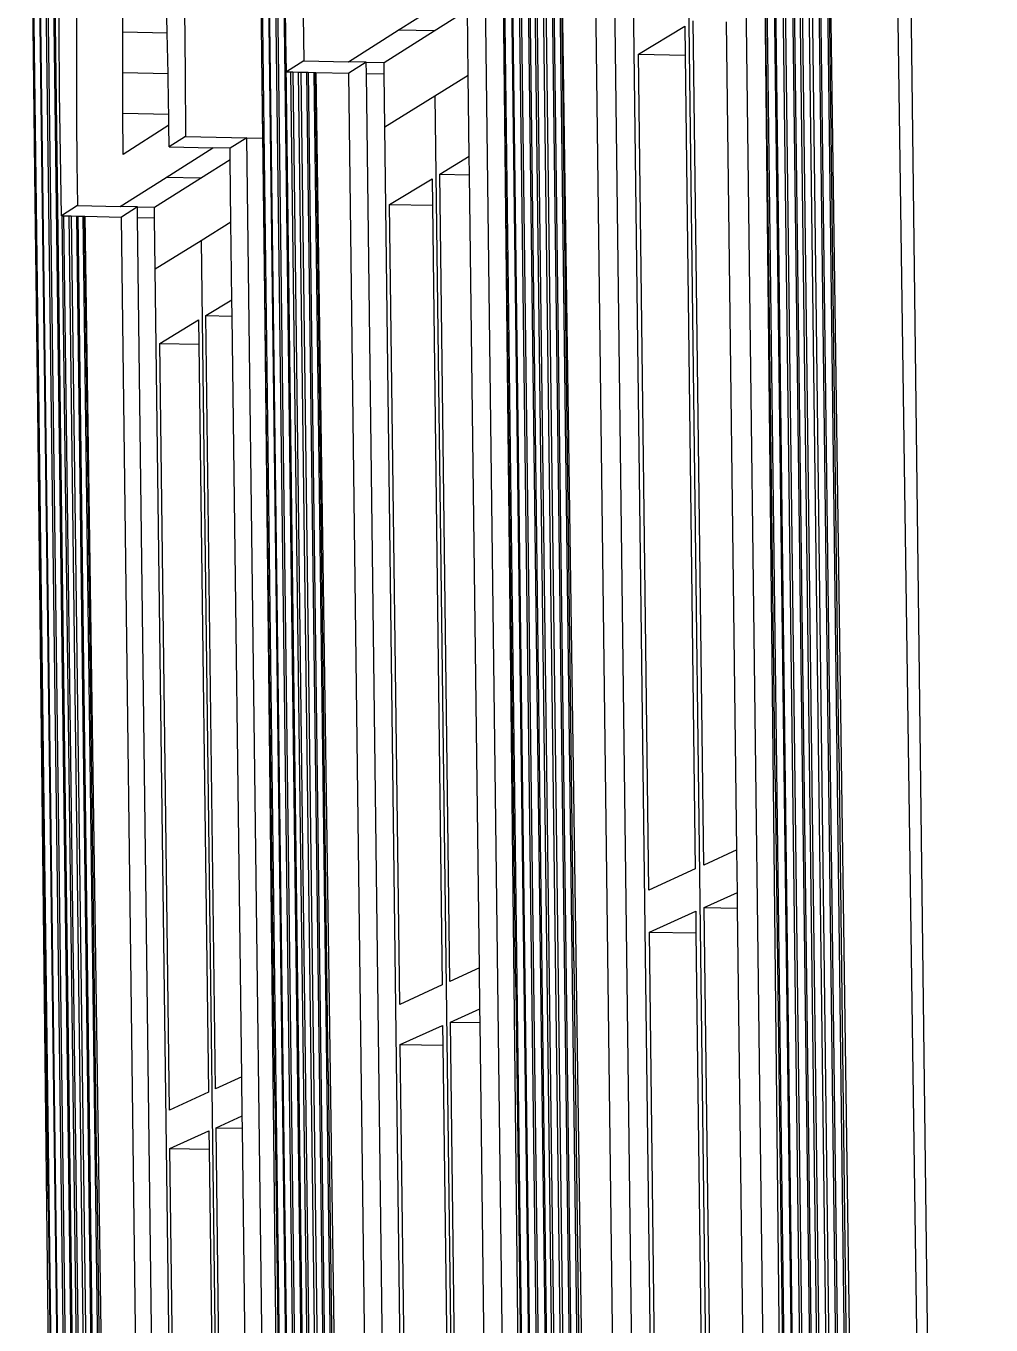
# Model space of a CAD drawing. Extents: x -106 to 80, y -44 to 65.
# Drawn here: x -95.716 to -92.235, y 15.389 to 20.075 of the extents above; entities that cross this region are included whole.
import ezdxf

# ---------------------------------------------------------------- set-up
doc = ezdxf.new("R2010")
doc.units = 0
doc.layers.get('0').update_dxf_attribs({"linetype": 'CONTINUOUS'})

msp = doc.modelspace()

# ---------------------------------------------------------------- linework, layer by layer
for p, q in [((-92.6322, 28.8829), (-92.2354, -3.3)), ((-92.9049, 24.6157), (-92.6868, 6.9922)), ((-92.661, 6.9923), (-92.879, 24.6149)), ((-92.971, 24.5625), (-92.7534, 6.9935)), ((-92.7278, 6.9935), (-92.9453, 24.5617)), ((-92.9357, 24.5909), (-92.7178, 6.9928)), ((-92.6921, 6.9928), (-92.9099, 24.5901)), ((-92.8134, 6.9946), (-93.0305, 24.5146)), ((-93.0049, 24.5139), (-92.7879, 6.9946)), ((-92.7805, 6.994), (-92.9979, 24.5409)), ((-92.7608, 6.994), (-92.9781, 24.5403)), ((-92.8793, 6.9958), (-93.0959, 24.4621)), ((-93.0705, 24.4613), (-92.8539, 6.9958)), ((-92.8487, 6.9952), (-93.0655, 24.4865)), ((-93.04, 24.4858), (-92.8232, 6.9953)), ((-93.8467, 13.6502), (-93.9679, 23.3342)), ((-93.8167, 13.6593), (-93.9381, 23.3576)), ((-93.9067, 13.6318), (-94.0276, 23.2874)), ((-93.8788, 13.6404), (-93.9999, 23.3092)), ((-93.9766, 23.3085), (-93.8556, 13.6474)), ((-93.9445, 23.3336), (-93.8234, 13.6573)), ((-94.0044, 23.2868), (-93.8836, 13.6389)), ((-94.8657, 19.9734), (-94.9005, 22.7312)), ((-94.7516, 13.3737), (-94.8686, 22.6313)), ((-94.7221, 13.3827), (-94.8393, 22.6542)), ((-94.8179, 22.6537), (-94.7009, 13.3892)), ((-94.7771, 13.3659), (-94.894, 22.6114)), ((-94.8727, 22.6108), (-94.756, 13.3724)), ((-94.8473, 22.6307), (-94.7304, 13.3802)), ((-95.6827, 19.4429), (-95.7164, 22.0856)), ((-95.5218, 13.1385), (-95.6351, 22.0287)), ((-95.574, 13.1225), (-95.687, 21.988)), ((-95.6674, 21.9875), (-95.5545, 13.1285)), ((-95.547, 13.1308), (-95.6601, 22.009)), ((-95.6405, 22.0085), (-95.5274, 13.1367)), ((-95.5974, 13.1153), (-95.7104, 21.9697)), ((-95.6908, 21.9692), (-95.578, 13.1213)), ((-92.8363, 21.6841), (-92.7311, 14.2854)), ((-92.4878, 14.2825), (-92.5929, 21.6781)), ((-93.0137, 17.3596), (-93.0658, 21.5315)), ((-93.0137, 17.3596), (-93.0655, 21.5314)), ((-93.0387, 13.7669), (-93.1261, 20.8068)), ((-93.0581, 20.8052), (-92.9883, 14.2034)), ((-93.9494, 16.6076), (-93.9988, 20.5314)), ((-93.9494, 16.6076), (-93.9985, 20.5314)), ((-93.7988, 13.6648), (-93.8839, 20.471)), ((-93.8772, 20.4709), (-93.792, 13.6669)), ((-93.7687, 13.674), (-93.8537, 20.4703)), ((-93.8446, 20.4701), (-93.7596, 13.6768)), ((-93.7362, 13.6839), (-93.8211, 20.4696)), ((-93.8162, 20.4695), (-93.7313, 13.6854)), ((-93.7079, 13.6926), (-93.7926, 20.469)), ((-93.7738, 19.4085), (-93.787, 20.4688)), ((-93.7736, 19.4085), (-93.7867, 20.4688)), ((-93.7864, 20.4688), (-93.6897, 13.711)), ((-93.5806, 13.7315), (-93.6646, 20.4661)), ((-93.5118, 13.7525), (-93.5955, 20.4645)), ((-93.3288, 20.3875), (-93.2465, 13.7692)), ((-92.7845, 17.4668), (-92.8201, 20.3454)), ((-92.7845, 17.4668), (-92.8199, 20.3454)), ((-95.597, 20.0582), (-95.598, 20.2811)), ((-93.4451, 13.7714), (-93.526, 20.2655)), ((-95.5332, 20.1954), (-95.5341, 20.0441)), ((-95.3671, 20.052), (-95.3661, 20.196)), ((-93.9764, 13.6105), (-94.0593, 20.2164)), ((-93.9954, 20.215), (-93.9247, 13.6391)), ((-94.3735, 20.06), (-94.1902, 20.1764)), ((-95.207, 20.0485), (-95.2083, 20.1076)), ((-95.1447, 20.1337), (-95.1421, 19.9049)), ((-94.7786, 20.0319), (-94.7806, 20.1407)), ((-94.7161, 20.111), (-94.7142, 19.9492)), ((-94.2438, 20.0572), (-94.1242, 20.1326)), ((-94.1213, 19.8971), (-94.1242, 20.1326)), ((-95.5949, 19.8347), (-95.597, 20.0582)), ((-94.5535, 19.9457), (-94.3735, 20.06)), ((-94.4249, 19.9429), (-94.2438, 20.0572)), ((-94.2438, 20.0572), (-94.3735, 20.06)), ((-93.5072, 19.9732), (-93.3403, 20.0741)), ((-93.3403, 20.0741), (-93.339, 19.9696)), ((-93.2718, 17.0481), (-93.3097, 20.0926)), ((-93.1523, 17.1029), (-93.1894, 20.0899)), ((-95.5341, 20.0441), (-95.5342, 19.8909)), ((-95.3674, 19.9061), (-95.3671, 20.052)), ((-95.207, 20.0485), (-95.3671, 20.052)), ((-95.2048, 19.9525), (-95.207, 20.0485)), ((-94.6947, 13.3911), (-94.7786, 20.0319)), ((-94.7763, 19.9095), (-94.7786, 20.0319)), ((-94.8657, 19.9734), (-94.8659, 19.9734)), ((-94.8182, 16.2171), (-94.8659, 19.9734)), ((-94.8626, 19.6704), (-94.8659, 19.9734)), ((-94.8182, 16.2171), (-94.8657, 19.9734)), ((-93.4696, 16.9574), (-93.5072, 19.9732)), ((-93.5072, 19.9732), (-93.339, 19.9696)), ((-93.339, 19.9696), (-93.3025, 17.034)), ((-95.2039, 19.9025), (-95.2048, 19.9525)), ((-94.7142, 19.9492), (-94.7763, 19.9095)), ((-94.7142, 19.9492), (-94.5535, 19.9457)), ((-94.4892, 19.9443), (-94.5535, 19.9457)), ((-94.4892, 19.9443), (-94.5519, 19.9046)), ((-94.4892, 19.9443), (-94.4249, 19.9429)), ((-94.4887, 19.9033), (-94.4892, 19.9443)), ((-94.4244, 19.9019), (-94.4249, 19.9429)), ((-95.5342, 19.8909), (-95.5337, 19.7365)), ((-95.2039, 19.9025), (-95.3674, 19.9061)), ((-95.3671, 19.7587), (-95.3674, 19.9061)), ((-95.202, 19.7958), (-95.2039, 19.9025)), ((-95.1421, 19.9049), (-95.1405, 19.6763)), ((-94.7763, 19.9095), (-94.7605, 19.9091)), ((-94.6783, 13.3961), (-94.7605, 19.9091)), ((-94.7605, 19.9091), (-94.7543, 19.909)), ((-94.7543, 19.909), (-94.6721, 13.398)), ((-94.7543, 19.909), (-94.7328, 19.9085)), ((-94.6507, 13.4046), (-94.7328, 19.9085)), ((-94.7328, 19.9085), (-94.7245, 19.9084)), ((-94.7245, 19.9084), (-94.6424, 13.4071)), ((-94.7245, 19.9084), (-94.7029, 19.9079)), ((-94.621, 13.4136), (-94.7029, 19.9079)), ((-94.7029, 19.9079), (-94.6985, 19.9078)), ((-94.6985, 19.9078), (-94.6165, 13.415)), ((-94.6985, 19.9078), (-94.6768, 19.9073)), ((-94.595, 13.4216), (-94.6768, 19.9073)), ((-94.6768, 19.9073), (-94.6718, 19.9072)), ((-94.659, 18.8934), (-94.6718, 19.9072)), ((-94.6718, 19.9072), (-94.6715, 19.9072)), ((-94.6588, 18.8934), (-94.6715, 19.9072)), ((-94.6715, 19.9072), (-94.6712, 19.9072)), ((-94.6712, 19.9072), (-94.5519, 19.9046)), ((-94.6712, 19.9072), (-94.5785, 13.4414)), ((-94.4707, 13.4595), (-94.5519, 19.9046)), ((-94.4887, 19.9033), (-94.4244, 19.9019)), ((-94.4078, 13.4788), (-94.4887, 19.9033)), ((-94.422, 19.711), (-94.4244, 19.9019)), ((-94.2415, 19.8227), (-94.1213, 19.8971)), ((-94.1176, 19.6044), (-94.1213, 19.8971)), ((-95.5918, 19.6116), (-95.5949, 19.8347)), ((-94.422, 19.711), (-94.2415, 19.8227)), ((-94.2415, 19.8227), (-94.1619, 13.4886)), ((-95.2015, 19.7552), (-95.202, 19.7958)), ((-95.5337, 19.7365), (-95.5325, 19.5815)), ((-95.3661, 19.6106), (-95.3671, 19.7587)), ((-95.2015, 19.7552), (-95.3671, 19.7587)), ((-95.201, 19.7171), (-95.2015, 19.7552)), ((-95.201, 19.7171), (-95.3661, 19.6106)), ((-95.1999, 19.6383), (-95.201, 19.7171)), ((-94.3437, 13.4905), (-94.422, 19.711)), ((-95.2111, 19.5282), (-95.043, 19.635)), ((-95.1405, 19.6763), (-95.1999, 19.6383)), ((-95.1999, 19.6383), (-95.043, 19.635)), ((-95.1405, 19.6763), (-94.9202, 19.6716)), ((-94.9802, 19.6336), (-95.043, 19.635)), ((-94.9202, 19.6716), (-94.9802, 19.6336)), ((-94.9797, 19.5931), (-94.9802, 19.6336)), ((-94.8401, 13.3467), (-94.9202, 19.6716)), ((-94.9202, 19.6716), (-94.8626, 19.6704)), ((-94.8626, 19.6704), (-94.7937, 13.3755)), ((-95.5877, 19.39), (-95.5918, 19.6116)), ((-95.0867, 19.5256), (-94.9797, 19.5931)), ((-94.9769, 19.3676), (-94.9797, 19.5931)), ((-94.2238, 19.5402), (-94.1176, 19.6044)), ((-94.1168, 19.538), (-94.1176, 19.6044)), ((-95.5325, 19.5815), (-95.5307, 19.4265)), ((-94.1872, 16.6283), (-94.2238, 19.5402)), ((-94.2238, 19.5402), (-94.1168, 19.538)), ((-95.3764, 19.4233), (-95.2111, 19.5282)), ((-95.253, 19.4207), (-95.0867, 19.5256)), ((-95.0867, 19.5256), (-95.2111, 19.5282)), ((-94.4046, 19.431), (-94.2518, 19.5233)), ((-94.2518, 19.5233), (-94.2506, 19.4278)), ((-94.0809, 16.6771), (-94.1168, 19.538)), ((-95.6827, 19.4429), (-95.683, 19.4429)), ((-95.6368, 15.8446), (-95.683, 19.4429)), ((-95.683, 19.4429), (-95.6126, 13.1224)), ((-95.6368, 15.8446), (-95.6827, 19.4429)), ((-95.5307, 19.4265), (-95.5877, 19.39)), ((-95.5307, 19.4265), (-95.3764, 19.4233)), ((-95.3147, 19.422), (-95.3764, 19.4233)), ((-95.3147, 19.422), (-95.3723, 19.3855)), ((-95.3147, 19.422), (-95.253, 19.4207)), ((-95.3142, 19.3843), (-95.3147, 19.422)), ((-95.2525, 19.3831), (-95.253, 19.4207)), ((-94.3683, 16.5453), (-94.4046, 19.431)), ((-94.4046, 19.431), (-94.2506, 19.4278)), ((-94.2506, 19.4278), (-94.2153, 16.6155)), ((-93.7736, 19.4085), (-93.7738, 19.4085)), ((-93.7399, 16.7023), (-93.7738, 19.4085)), ((-93.7399, 16.7023), (-93.7736, 19.4085)), ((-95.5877, 19.39), (-95.5863, 19.39)), ((-95.5067, 13.1431), (-95.5863, 19.39)), ((-95.5863, 19.39), (-95.5806, 19.3898)), ((-95.5806, 19.3898), (-95.5011, 13.1448)), ((-95.5806, 19.3898), (-95.5609, 19.3894)), ((-95.4814, 13.1508), (-95.5609, 19.3894)), ((-95.5609, 19.3894), (-95.5533, 19.3893)), ((-95.5533, 19.3893), (-95.4738, 13.1531)), ((-95.5533, 19.3893), (-95.5335, 19.3889)), ((-95.4542, 13.1591), (-95.5335, 19.3889)), ((-95.5335, 19.3889), (-95.5294, 19.3888)), ((-95.5294, 19.3888), (-95.4501, 13.1604)), ((-95.5294, 19.3888), (-95.5096, 19.3884)), ((-95.4303, 13.1664), (-95.5096, 19.3884)), ((-95.5096, 19.3884), (-95.5049, 19.3883)), ((-95.4924, 18.4037), (-95.5049, 19.3883)), ((-95.5049, 19.3883), (-95.5046, 19.3883)), ((-95.4922, 18.4037), (-95.5046, 19.3883)), ((-95.5046, 19.3883), (-95.5044, 19.3883)), ((-95.5044, 19.3883), (-95.3723, 19.3855)), ((-95.5044, 19.3883), (-95.4151, 13.1829)), ((-95.2938, 13.2081), (-95.3723, 19.3855)), ((-95.3142, 19.3843), (-95.2525, 19.3831)), ((-95.236, 13.2258), (-95.3142, 19.3843)), ((-95.2502, 19.1984), (-95.2525, 19.3831)), ((-95.0845, 19.301), (-94.9769, 19.3676)), ((-94.9733, 19.0873), (-94.9769, 19.3676)), ((-95.2502, 19.1984), (-95.0845, 19.301)), ((-95.0845, 19.301), (-95.0075, 13.2297)), ((-95.1744, 13.2314), (-95.2502, 19.1984)), ((-95.0681, 19.0301), (-94.9733, 19.0873)), ((-94.9726, 19.0281), (-94.9733, 19.0873)), ((-95.0327, 16.2407), (-95.0681, 19.0301)), ((-95.0681, 19.0301), (-94.9726, 19.0281)), ((-94.9378, 16.2842), (-94.9726, 19.0281)), ((-95.234, 18.9298), (-95.0938, 19.0145)), ((-95.0938, 19.0145), (-95.0927, 18.9269)), ((-95.1989, 16.1644), (-95.234, 18.9298)), ((-95.234, 18.9298), (-95.0927, 18.9269)), ((-95.0927, 18.9269), (-95.0585, 16.2288)), ((-94.6588, 18.8934), (-94.659, 18.8934)), ((-94.6263, 16.3039), (-94.659, 18.8934)), ((-94.6263, 16.3039), (-94.6588, 18.8934)), ((-95.4922, 18.4037), (-95.4924, 18.4037)), ((-95.4608, 15.9242), (-95.4924, 18.4037)), ((-95.4608, 15.9242), (-95.4922, 18.4037)), ((-92.7845, 17.4668), (-92.6549, 6.9916)), ((-93.0137, 17.3596), (-92.8852, 6.9959)), ((-93.1523, 17.1029), (-93.2718, 17.0481)), ((-93.1504, 16.949), (-93.1523, 17.1029)), ((-93.3025, 17.034), (-93.4696, 16.9574)), ((-93.2699, 16.895), (-93.1504, 16.949)), ((-93.1497, 16.8931), (-93.1504, 16.949)), ((-93.4677, 16.8058), (-93.3006, 16.8812)), ((-93.3006, 16.8812), (-93.2996, 16.803)), ((-93.2315, 13.8058), (-93.2699, 16.895)), ((-93.2699, 16.895), (-93.1497, 16.8931)), ((-93.1118, 13.8422), (-93.1497, 16.8931)), ((-93.4677, 16.8058), (-93.2996, 16.803)), ((-93.4299, 13.7712), (-93.4677, 16.8058)), ((-93.2996, 16.803), (-93.2622, 13.7965)), ((-93.7399, 16.7023), (-93.7023, 13.6943)), ((-94.0809, 16.6771), (-94.1872, 16.6283)), ((-94.079, 16.5299), (-94.0809, 16.6771)), ((-94.2153, 16.6155), (-94.3683, 16.5453)), ((-93.9494, 16.6076), (-93.9121, 13.6302)), ((-94.1854, 16.4819), (-94.079, 16.5299)), ((-94.0784, 16.4802), (-94.079, 16.5299)), ((-94.3665, 16.4002), (-94.2135, 16.4693)), ((-94.2135, 16.4693), (-94.2126, 16.3978)), ((-94.1483, 13.5272), (-94.1854, 16.4819)), ((-94.1854, 16.4819), (-94.0784, 16.4802)), ((-94.0418, 13.5595), (-94.0784, 16.4802)), ((-94.3665, 16.4002), (-94.2126, 16.3978)), ((-94.3298, 13.4904), (-94.3665, 16.4002)), ((-94.2126, 16.3978), (-94.1764, 13.5186)), ((-94.9378, 16.2842), (-95.0327, 16.2407)), ((-94.936, 16.1432), (-94.9378, 16.2842)), ((-94.6263, 16.3039), (-94.5899, 13.4231)), ((-95.0585, 16.2288), (-95.1989, 16.1644)), ((-94.8182, 16.2171), (-94.7821, 13.3644)), ((-95.0309, 16.1004), (-94.936, 16.1432)), ((-94.9355, 16.099), (-94.936, 16.1432)), ((-95.1972, 16.0254), (-95.0567, 16.0888)), ((-95.0567, 16.0888), (-95.0559, 16.0233)), ((-94.9951, 13.2698), (-95.0309, 16.1004)), ((-95.0309, 16.1004), (-94.9355, 16.099)), ((-94.9, 13.2987), (-94.9355, 16.099)), ((-95.1972, 16.0254), (-95.0559, 16.0233)), ((-95.1617, 13.2313), (-95.1972, 16.0254)), ((-95.0559, 16.0233), (-95.0209, 13.2619)), ((-95.4608, 15.9242), (-95.4257, 13.1678)), ((-95.6368, 15.8446), (-95.602, 13.114))]:
    msp.add_line(p, q)

doc.saveas('drawing.dxf')
